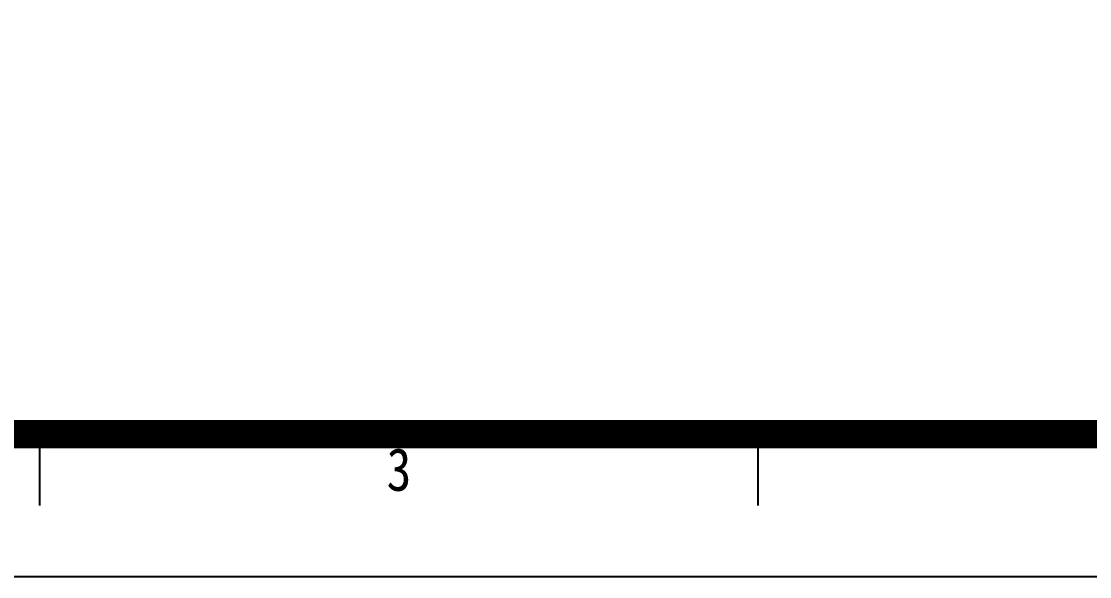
# Model space of a CAD drawing. Extents: x 741202 to 867202, y 603120 to 647617.
# Drawn here: x 750525 to 756138, y 603120 to 606040 of the extents above; entities that cross this region are included whole.
import ezdxf
from ezdxf.enums import TextEntityAlignment as Align

# ---------------------------------------------------------------- set-up
doc = ezdxf.new("R2010")
doc.units = 0
doc.header["$LTSCALE"] = 1000
doc.header["$MEASUREMENT"] = 0
doc.layers.get('0').update_dxf_attribs({"linetype": 'CONTINUOUS'})
doc.layers.add('tk', color=253, linetype='CONTINUOUS')
doc.styles.add('TKZ1', font='SIMHEI.TTF', dxfattribs={"width": 0.7})

# ---------------------------------------------------------------- blocks, each defined once
blk = doc.blocks.new('图框')
for p, q in [((-129633.5, -504211.2), (-129633.5, -503711.2)), ((-124596, -504211.2), (-124596, -503711.2)), ((-142208.5, -504711.2), (-58108.5, -504711.2))]:
    blk.add_line(p, q)
at = {"const_width": 200}
blk.add_lwpolyline([(-59108.5, -446311.2), (-139708.5, -446311.2), (-139708.5, -503711.2), (-59108.5, -503711.2)], close=True, dxfattribs=at)
at = {"style": 'TKZ1', "width": 0.85}
blk.add_text('3', height=300, dxfattribs=at).set_placement((-127114.7, -503961.2), align=Align.MIDDLE)

msp = doc.modelspace()

# ---------------------------------------------------------------- block references
at = {"layer": 'tk', "xscale": 0.7491082046180964, "yscale": 0.749108204501681, "zscale": 0.7491082045191118}
msp.add_blockref('图框', (847731.7, 981203.5), dxfattribs=at)

doc.saveas('drawing.dxf')
